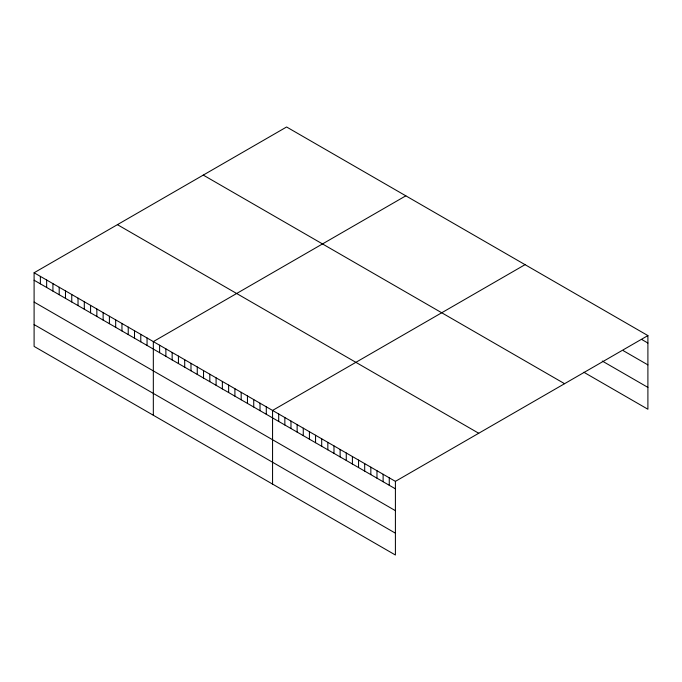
<?xml version="1.0" encoding="UTF-8"?>
<svg xmlns="http://www.w3.org/2000/svg" width="682" height="682" viewBox="0 0 682 682"><rect width="100%" height="100%" fill="white"/><g stroke="black" fill="none" stroke-linecap="round" stroke-linejoin="round"><path stroke-width="1.02" d="M395.407 510.665L395.407 481.364L34.1 272.766L34.1 346.413L395.407 555.012L395.407 510.665L34.1 302.066M583.843 372.253L647.9 409.234L647.9 335.587L286.593 126.988L34.1 272.766M405.824 195.828L153.331 341.605L153.331 415.253M525.055 264.659L272.561 410.436L272.561 484.092M395.407 481.364L647.9 335.587M641.762 339.5L647.9 343.046M623.331 350.701L647.9 364.887M602.274 361.051L647.9 387.393M203.27 175.095L564.577 383.693M117.423 224.659L478.73 433.258M34.1 280.225L395.407 488.824M34.1 324.572L395.407 533.171M389.26 477.818L389.26 485.277M383.122 474.271L383.122 481.731M376.976 470.725L376.976 478.184M370.838 467.179L370.838 474.638M364.691 463.632L364.691 471.092M358.553 460.086L358.553 467.545M352.406 456.539L352.406 463.999M346.268 452.993L346.268 460.452M340.122 449.447L340.122 456.906M333.984 445.9L333.984 453.359M327.837 442.354L327.837 449.813M321.699 438.807L321.699 446.267M315.553 435.261L315.553 442.72M309.415 431.715L309.415 439.174M303.268 428.168L303.268 435.636M297.13 424.622L297.13 432.09M290.984 421.075L290.984 428.543M284.846 417.529L284.846 424.997M278.699 413.983L278.699 421.45M266.287 406.813L266.287 414.281M260.012 403.19L260.012 410.658M253.738 399.567L253.738 407.035M247.455 395.944L247.455 403.412M241.181 392.32L241.181 399.788M234.906 388.697L234.906 396.165M228.632 385.083L228.632 392.542M222.358 381.46L222.358 388.919M216.083 377.837L216.083 385.296M209.809 374.213L209.809 381.673M203.534 370.59L203.534 378.05M197.26 366.967L197.26 374.427M190.986 363.344L190.986 370.803M184.703 359.721L184.703 367.18M178.428 356.098L178.428 363.557M172.154 352.475L172.154 359.934M165.879 348.852L165.879 356.311M159.605 345.228L159.605 352.688M147.056 337.982L147.056 345.442M140.782 334.359L140.782 341.818M134.507 330.736L134.507 338.195M128.233 327.113L128.233 334.572M121.95 323.49L121.95 330.949M115.676 319.867L115.676 327.326M109.401 316.243L109.401 323.703M103.127 312.62L103.127 320.08M96.853 308.997L96.853 316.457M90.578 305.374L90.578 312.833M84.304 301.751L84.304 309.21M78.029 298.128L78.029 305.587M71.755 294.505L71.755 301.964M65.481 290.882L65.481 298.341M59.198 287.258L59.198 294.718M52.923 283.635L52.923 291.095M46.649 280.012L46.649 287.472M40.374 276.389L40.374 283.848"/></g></svg>
